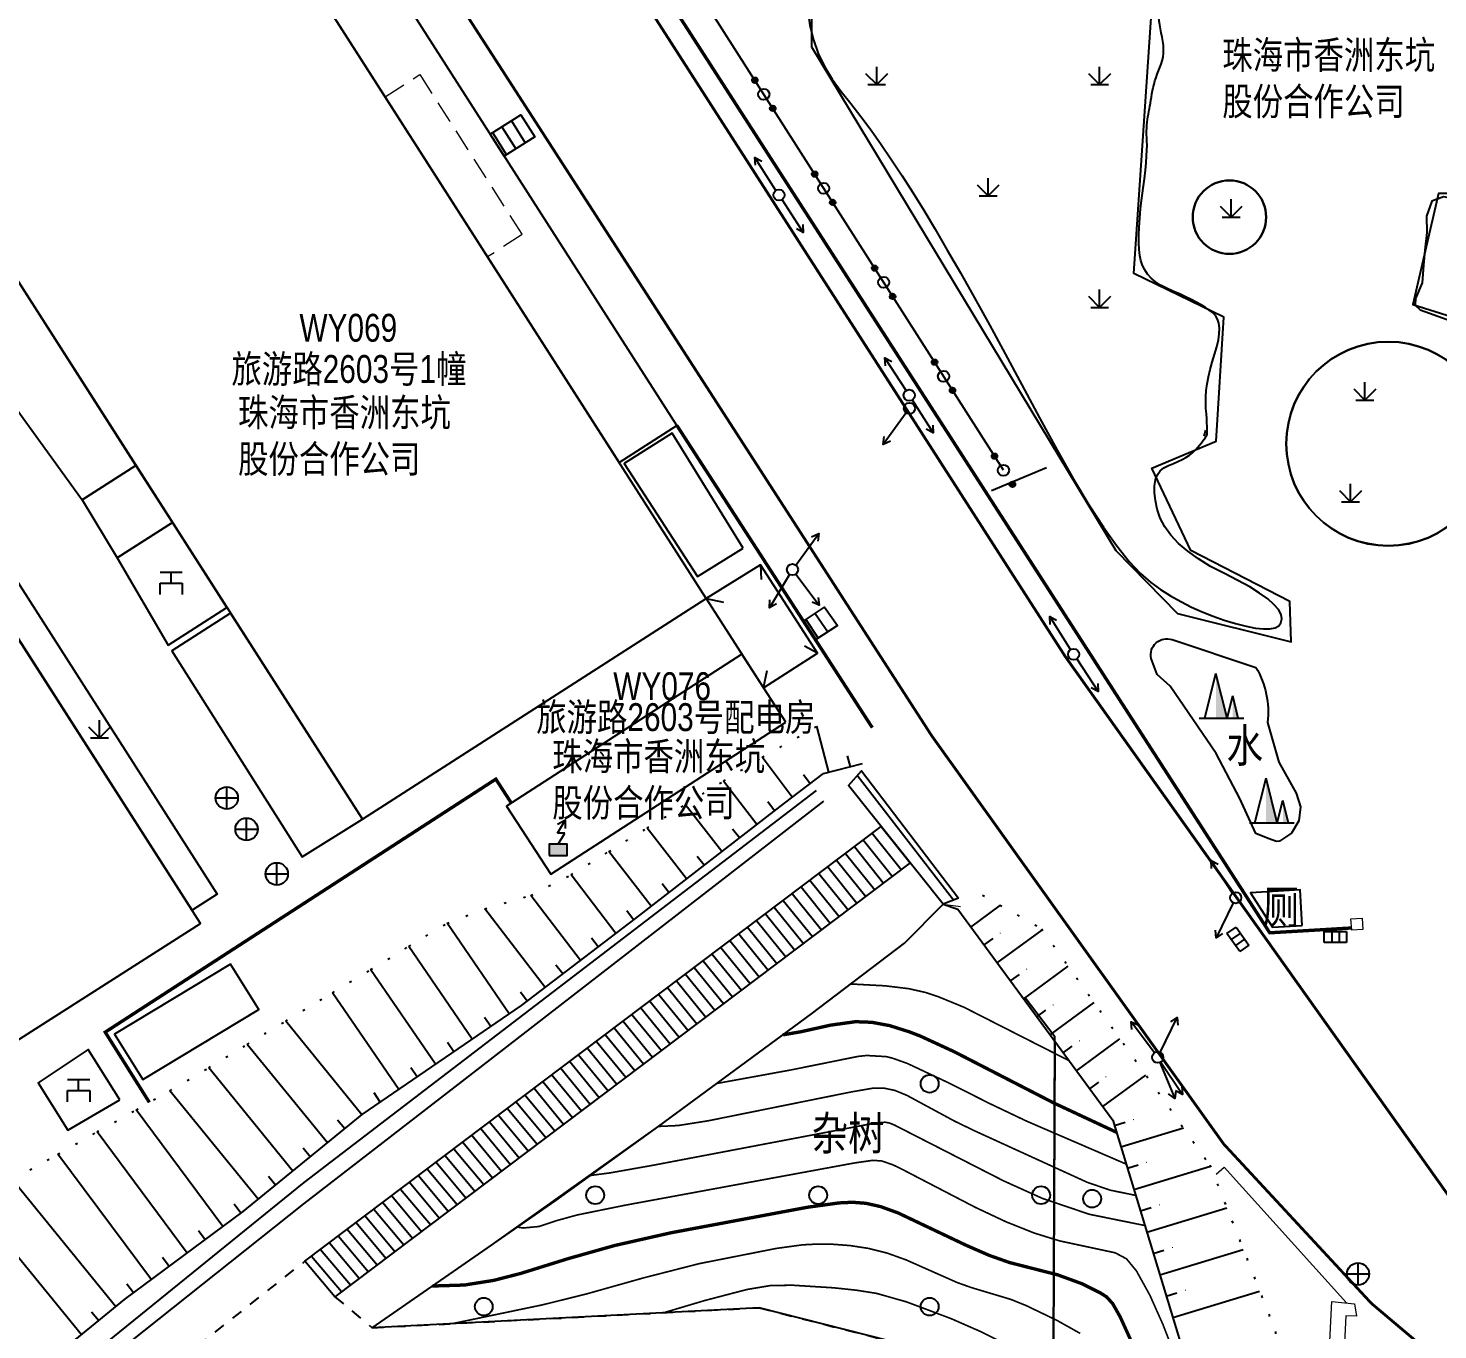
# Model space of a CAD drawing. Extents: x 396500 to 398250, y 1005980 to 1008200.
# Drawn here: x 397064.3 to 397127.5, y 1006658.4 to 1006716.7 of the extents above; entities that cross this region are included whole.
import ezdxf
from ezdxf.enums import TextEntityAlignment as Align

# ---------------------------------------------------------------- set-up
doc = ezdxf.new("R2010")
doc.units = 0
doc.header["$LTSCALE"] = 0.5
for name, pattern in [('X4', [1.6, 0, -1.6]), ('X5', [3, 2, -1]), ('X6', [2, 1, -1])]:
    doc.linetypes.add(name, pattern=pattern)
doc.layers.get('0').update_dxf_attribs({"linetype": 'CONTINUOUS'})
doc.layers.add('ASSIST', color=7, linetype='CONTINUOUS', plot=False)
for name, color, linetype in [('DGX', 2, 'CONTINUOUS'), ('DLDW', 11, 'CONTINUOUS'), ('DLSS', 4, 'CONTINUOUS'), ('DMTZ', 3, 'CONTINUOUS'), ('GXYZ', 2, 'CONTINUOUS'), ('JMD', 6, 'CONTINUOUS'), ('SXSS', 5, 'CONTINUOUS'), ('ZBTZ', 3, 'CONTINUOUS'), ('权属人', 160, 'CONTINUOUS'), ('用地红线', 1, 'CONTINUOUS'), ('编号', 90, 'CONTINUOUS'), ('门牌号', 1, 'CONTINUOUS')]:
    doc.layers.add(name, color=color, linetype=linetype)
doc.styles.add('细等线体', font='长等线体_0.TTF', dxfattribs={"width": 0.8})
doc.linetypes.add('10422', pattern='A,2,[150,AAA.SHX,S=1,R=0,X=0,Y=1],2,[177,AAA.SHX,S=1,R=0,X=0,Y=0.8],1e-09', length=4)
doc.linetypes.add('1161', pattern='A,0,[149,AAA.SHX,S=0.15,R=0,X=0,Y=0],-1.6', length=1.6)
doc.linetypes.add('443', pattern='A,5,[169,AAA.SHX,S=0.83,R=0,X=0,Y=0],5', length=10)
doc.linetypes.add('445', pattern='A,8,-0.5,[147,AAA.SHX,S=1,R=0,X=0,Y=0],-1.5', length=10)

# ---------------------------------------------------------------- blocks, each defined once
blk = doc.blocks.new('gc043')
for p, q in [((-1, 0), (1, 0)), ((0, -1), (0, 1))]:
    blk.add_line(p, q)
blk.add_circle((0, 0), 1)
blk = doc.blocks.new('gc041')
for p, q in [((-1, 0.5), (1, 0.5)), ((-1, -0.5), (-1, 0.5)), ((-0.33, 0.5), (-0.33, -0.5)), ((0.33, 0.5), (0.33, -0.5)), ((1, 0.5), (1, -0.5)), ((1, -0.5), (-1, -0.5))]:
    blk.add_line(p, q)
blk = doc.blocks.new('gc021')
for p, q in [((-1.5, 0), (-0.5, 4)), ((0.5, 0), (-0.5, 4)), ((0.5, 0), (1, 2)), ((1.5, 0), (1, 2)), ((-2, 0), (2, 0))]:
    blk.add_line(p, q)
for points in [[(-0.5, 4), (0.5, 0), (-0.5, 0)], [(1, 2), (1.5, 0), (1, 0)]]:
    blk.add_solid(points)
blk = doc.blocks.new('gc013b')
at = {"linetype": 'Continuous'}
blk.add_line((0.5, 0), (4, 0), dxfattribs=at)
at = {"linetype": 'Continuous', "flags": 128}
blk.add_lwpolyline([(3.39, 0.35), (4, 0), (3.39, -0.35)], dxfattribs=at)
blk = doc.blocks.new('gc170')
at = {"linetype": 'Continuous'}
blk.add_circle((0, 0), 0.5, dxfattribs=at)
blk = doc.blocks.new('gc122')
blk.add_circle((0, 0), 0.8)
blk = doc.blocks.new('gc326')
blk.add_circle((0, 0), 0.8)
blk = doc.blocks.new('gc124')
for p, q in [((0, 0), (0, 1.6)), ((-1, 1), (0, 0)), ((-0.8, 0), (0.8, 0)), ((0, 0), (1, 1))]:
    blk.add_line(p, q)
blk = doc.blocks.new('GC200')
at = {"linetype": 'Continuous', "const_width": 0.2, "flags": 128}
blk.add_lwpolyline([(-0.1, 0, 1), (0.1, 0, 1)], format="xyb", close=True, dxfattribs=at)
blk = doc.blocks.new('gc018')
for p, q in [((-1, 1), (1, 1)), ((-1, 0), (1, 0)), ((-1, -1), (-1, 0)), ((0, 0), (0, 1)), ((1, 0), (1, -1))]:
    blk.add_line(p, q)
blk = doc.blocks.new('*U88')
at = {"linetype": 'Continuous'}
for points in [[(0.8, 1), (-0.8, 1), (0.8, 0)], [(-0.8, 0), (0.8, 0), (-0.8, 1)], [(0.8, 0), (-0.8, 0), (0, 0)]]:
    blk.add_solid(points, dxfattribs=at)
blk = doc.blocks.new('gc129')
at = {"linetype": 'Continuous', "flags": 128}
for points in [[(-0.05, 2), (0.64, 3.2)], [(-0.05, 2.8), (0.64, 3.2)], [(0.64, 2.4), (0.64, 3.2)], [(0.58, 2), (-0.05, 2)], [(0, 1), (0.58, 2)], [(-0.8, 0), (0, 0), (0.8, 0), (0.8, 1), (-0.8, 1), (-0.8, 0)]]:
    blk.add_lwpolyline(points, dxfattribs=at)
at = {"linetype": 'Continuous'}
blk.add_blockref('*U88', (0, 0), dxfattribs=at)
blk = doc.blocks.new('*U133')
at = {"linetype": 'Continuous'}
for points in [[(-1.26, 0.08), (-1.75, 0), (-1.25, 0)], [(-1.74, 0.08), (-1.75, 0), (-1.26, 0.08)], [(-1.75, 0), (-1.74, -0.08), (-1.25, 0)], [(-1.3, 0.15), (-1.74, 0.08), (-1.26, 0.08)], [(-1.7, 0.15), (-1.74, 0.08), (-1.3, 0.15)], [(-1.25, 0), (-1.74, -0.08), (-1.26, -0.08)], [(-1.35, 0.2), (-1.7, 0.15), (-1.3, 0.15)], [(-1.65, 0.2), (-1.7, 0.15), (-1.35, 0.2)], [(-1.58, 0.24), (-1.65, 0.2), (-1.35, 0.2)], [(-1.5, 0.25), (-1.58, 0.24), (-1.42, 0.24)], [(-1.42, 0.24), (-1.58, 0.24), (-1.35, 0.2)], [(1.74, 0.08), (1.25, 0), (1.75, 0)], [(1.26, 0.08), (1.25, 0), (1.74, 0.08)], [(1.25, 0), (1.26, -0.08), (1.75, 0)], [(1.7, 0.15), (1.26, 0.08), (1.74, 0.08)], [(1.3, 0.15), (1.26, 0.08), (1.7, 0.15)], [(1.75, 0), (1.26, -0.08), (1.74, -0.08)], [(1.65, 0.2), (1.3, 0.15), (1.7, 0.15)], [(1.35, 0.2), (1.3, 0.15), (1.65, 0.2)], [(1.42, 0.24), (1.35, 0.2), (1.65, 0.2)], [(1.5, 0.25), (1.42, 0.24), (1.58, 0.24)], [(1.58, 0.24), (1.42, 0.24), (1.65, 0.2)], [(-1.74, -0.08), (-1.7, -0.15), (-1.26, -0.08)], [(-1.26, -0.08), (-1.7, -0.15), (-1.3, -0.15)], [(-1.7, -0.15), (-1.65, -0.2), (-1.3, -0.15)], [(-1.3, -0.15), (-1.65, -0.2), (-1.35, -0.2)], [(-1.65, -0.2), (-1.58, -0.24), (-1.35, -0.2)], [(-1.35, -0.2), (-1.58, -0.24), (-1.42, -0.24)], [(-1.58, -0.24), (-1.5, -0.25), (-1.42, -0.24)], [(1.26, -0.08), (1.3, -0.15), (1.74, -0.08)], [(1.74, -0.08), (1.3, -0.15), (1.7, -0.15)], [(1.3, -0.15), (1.35, -0.2), (1.7, -0.15)], [(1.7, -0.15), (1.35, -0.2), (1.65, -0.2)], [(1.35, -0.2), (1.42, -0.24), (1.65, -0.2)], [(1.65, -0.2), (1.42, -0.24), (1.58, -0.24)], [(1.42, -0.24), (1.5, -0.25), (1.58, -0.24)]]:
    blk.add_solid(points, dxfattribs=at)
blk = doc.blocks.new('gc251')
for centre, radius in [((-1.5, 0), 0.25), ((0, 0), 0.5), ((1.5, 0), 0.25)]:
    blk.add_circle(centre, radius)
at = {"linetype": 'Continuous'}
blk.add_blockref('*U133', (0, 0), dxfattribs=at)

msp = doc.modelspace()

# ---------------------------------------------------------------- linework, layer by layer
at = {"linetype": 'Continuous', "extrusion": (0.973047, -0.230606, 0), "elevation": 154262.839, "flags": 128}
msp.add_lwpolyline([(1071142.953, -1.916), (1071142.68, -1.911)], dxfattribs=at)
at = {"layer": 'ASSIST', "linetype": '1161', "flags": 128}
for points in [[(397097.323, 1006730.89), (397099.406, 1006721.96), (397099.406, 1006715.917), (397113.054, 1006693.315), (397115.809, 1006690.495), (397120.915, 1006689.219), (397120.848, 1006691.032), (397116.413, 1006693.315), (397114.666, 1006697.008), (397117.556, 1006698.216), (397117.892, 1006703.789), (397113.86, 1006705.736), (397115.066, 1006723.629), (397111.908, 1006732.223), (397102.165, 1006733.23)], [(397113.882, 1006732.202), (397115.386, 1006728.274), (397131.805, 1006722.959), (397130.995, 1006709.325), (397127.527, 1006709.325), (397126.37, 1006704.357), (397130.417, 1006703.086), (397130.417, 1006697.193), (397128.798, 1006692.802), (397131.574, 1006690.954), (397133.655, 1006695.113), (397134.002, 1006703.548), (397135.389, 1006705.628), (397134.117, 1006707.938), (397134.695, 1006715.102), (397136.199, 1006716.72), (397136.43, 1006719.146), (397135.042, 1006719.377), (397134.464, 1006724.923), (397128.798, 1006729.661), (397138.974, 1006728.967), (397138.858, 1006730.238)]]:
    msp.add_lwpolyline(points, close=True, dxfattribs=at)
at = {"layer": 'ASSIST', "linetype": 'Continuous', "flags": 128}
for points in [[(397108.009, 1006696.915), (397087.301, 1006729.399)], [(397099.607, 1006682.542), (397076.626, 1006664.967), (397054.559, 1006647.089), (397042.617, 1006636.646), (397038.302, 1006633.835)]]:
    msp.add_lwpolyline(points, dxfattribs=at)
for points in [[(397084.987, 1006711.999), (397086.358, 1006712.861), (397086.983, 1006711.872), (397085.612, 1006711.01)], [(397099.033, 1006690.15), (397099.987, 1006690.767), (397100.562, 1006689.951), (397099.574, 1006689.312)], [(397105.987, 1006677.717), (397105.297, 1006677.453), (397101.057, 1006682.767), (397101.637, 1006683.434)], [(397076.677, 1006661.43), (397102.52, 1006680.933), (397103.827, 1006679.296), (397078.018, 1006659.84)]]:
    msp.add_lwpolyline(points, close=True, dxfattribs=at)
at = {"layer": 'ASSIST', "linetype": '1161', "flags": 128}
for points in [[(397119.792, 1006708.27, 1), (397116.497, 1006708.27, 1)], [(397129.846, 1006698.104, 1), (397120.695, 1006698.104, 1)]]:
    msp.add_lwpolyline(points, format="xyb", close=True, dxfattribs=at)
at = {"layer": 'ASSIST', "linetype": 'X4'}
for points in [[(397063.555, 1006665.08), (397065.598, 1006666.236), (397067.352, 1006667.229), (397069.107, 1006668.221), (397070.622, 1006669.079), (397072.36, 1006670.112), (397074.086, 1006671.159), (397075.813, 1006672.205), (397077.911, 1006673.477), (397079.624, 1006674.515), (397081.337, 1006675.554), (397083.05, 1006676.592), (397084.746, 1006677.239), (397086.804, 1006677.841), (397088.614, 1006678.766), (397090.31, 1006679.809), (397092.024, 1006680.862), (397093.738, 1006681.915), (397095.452, 1006682.968), (397097.191, 1006684.037), (397099.645, 1006685.428)], [(397107.065, 1006677.856), (397109.721, 1006676.344), (397117.268, 1006665.747), (397120.214, 1006658.28), (397120.529, 1006645.497), (397120.698, 1006638.291)]]:
    msp.add_lwpolyline(points, dxfattribs=at)
at = {"layer": 'DGX', "linetype": 'Continuous', "const_width": 0.075, "flags": 128}
for points, elevation in [([(397101.159, 1006673.868), (397102.697, 1006673.786), (397103.761, 1006673.657), (397104.507, 1006673.49), (397105.09, 1006673.296), (397106.238, 1006672.824), (397110.956, 1006670.425)], 22), ([(397095.163, 1006669.407), (397098.47, 1006670.01), (397101.493, 1006670.62), (397101.869, 1006670.66), (397102.746, 1006670.61), (397103.036, 1006670.539), (397103.703, 1006670.301), (397105.595, 1006669.41), (397107.374, 1006668.512), (397109.045, 1006667.716), (397113.512, 1006665.788)], 23), ([(397113.939, 1006664.385), (397112.792, 1006664.619), (397111.761, 1006664.973), (397106.734, 1006667.271), (397105.806, 1006667.72), (397103.68, 1006668.87), (397103.14, 1006669.093), (397102.649, 1006669.195), (397102.182, 1006669.198), (397101.196, 1006669.028), (397094.763, 1006667.73), (397093.42, 1006667.518), (397092.547, 1006667.478)], 23.5), ([(397089.494, 1006665.279), (397090.36, 1006665.393), (397092.226, 1006665.723), (397102.134, 1006667.607), (397102.699, 1006667.667), (397102.905, 1006667.627), (397103.123, 1006667.537), (397108.01, 1006665.038), (397109.746, 1006664.253), (397111.858, 1006663.537), (397114.35, 1006663.032)], 24), ([(397116.603, 1006654.875), (397115.159, 1006658.6), (397114.57, 1006659.918), (397113.973, 1006660.996), (397113.528, 1006661.538), (397113.017, 1006661.809), (397110.528, 1006662.342), (397109.413, 1006662.686), (397108.13, 1006663.196), (397106.75, 1006663.846), (397103.364, 1006665.606), (397103.048, 1006665.755), (397102.564, 1006665.925), (397102.152, 1006665.957), (397101.339, 1006665.841), (397091.024, 1006663.94), (397088.891, 1006663.506), (397087.986, 1006663.257), (397087.177, 1006662.989), (397086.468, 1006662.921), (397086.203, 1006662.962)], 24.5), ([(397111.45, 1006658.192), (397110.408, 1006658.777), (397109.03, 1006659.439), (397108.349, 1006659.715), (397106.567, 1006660.249), (397105.938, 1006660.472), (397103.644, 1006661.489), (397102.799, 1006661.793), (397101.948, 1006662.006), (397101.117, 1006662.134), (397100.333, 1006662.192), (397099.624, 1006662.198), (397099.001, 1006662.166), (397097.822, 1006662.005), (397094.355, 1006661.32), (397091.872, 1006660.685), (397089.303, 1006659.962), (397087.344, 1006659.476), (397083.282, 1006658.628)], 25.5), ([(397118.129, 1006641.825), (397116.869, 1006643.474), (397115.658, 1006645.313), (397114.683, 1006647.146), (397114.3, 1006648.007), (397113.712, 1006649.609), (397112.776, 1006652.331), (397111.953, 1006654.333), (397111.161, 1006655.751), (397110.754, 1006656.191), (397110.266, 1006656.552), (397108.833, 1006657.348), (397107.039, 1006658.25), (397105.661, 1006658.855), (397103.661, 1006659.606), (397102.321, 1006659.987), (397101.398, 1006660.132), (397100.394, 1006660.238), (397098.606, 1006660.35), (397097.611, 1006660.347), (397096.52, 1006660.166), (397094.611, 1006659.668), (397092.77, 1006659.12)], 26)]:
    msp.add_lwpolyline(points, dxfattribs=dict(at, elevation=elevation))
at = {"layer": 'DGX', "color": 3, "linetype": 'Continuous', "lineweight": -2, "const_width": 0.15, "flags": 128}
for points, elevation in [([(397113.078, 1006667.215), (397110.254, 1006668.536), (397105.808, 1006670.825), (397104.281, 1006671.531), (397103.792, 1006671.72), (397102.895, 1006672.002), (397102.104, 1006672.149), (397101.372, 1006672.176), (397100.256, 1006672.022), (397098.889, 1006671.718), (397098.122, 1006671.589)], 22.5), ([(397082.396, 1006660.318), (397083.83, 1006660.362), (397085.142, 1006660.571), (397086.346, 1006660.88), (397088.483, 1006661.546), (397090.563, 1006662.134), (397093.088, 1006662.705), (397099.214, 1006663.851), (397100.642, 1006664.047), (397101.243, 1006664.075), (397101.841, 1006664.029), (397102.498, 1006663.881), (397103.277, 1006663.599), (397106.339, 1006662.144), (397107.365, 1006661.695), (397108.279, 1006661.372), (397110.441, 1006660.819), (397111.538, 1006660.418), (397112.346, 1006660.014), (397112.634, 1006659.831), (397112.907, 1006659.528), (397113.239, 1006658.945), (397113.704, 1006657.924)], 25)]:
    msp.add_lwpolyline(points, dxfattribs=dict(at, elevation=elevation))
at = {"layer": 'DLDW', "linetype": '1161', "flags": 128}
for points in [[(397073.173, 1006690.758), (397070.736, 1006694.567), (397068.255, 1006692.98), (397070.539, 1006689.074)], [(397068.37, 1006668.677), (397066.961, 1006670.924), (397064.716, 1006669.435), (397066.047, 1006667.314)]]:
    msp.add_lwpolyline(points, close=True, dxfattribs=at)
at = {"layer": 'DLDW', "linetype": 'Continuous', "flags": 128}
msp.add_lwpolyline([(397121.413, 1006676.491), (397121.318, 1006678.088), (397119.084, 1006677.956), (397120.078, 1006676.412)], close=True, dxfattribs=at)
at = {"layer": 'DLSS', "linetype": 'Continuous', "lineweight": 0, "const_width": 0.125, "flags": 128}
for points in [[(397070.592, 1006751.158), (397110.784, 1006688.554), (397128.334, 1006663.863), (397131.799, 1006661.37), (397135.177, 1006659.698), (397138.891, 1006658.666), (397141.119, 1006658.708), (397142.207, 1006670.464), (397143.217, 1006681.788), (397144.894, 1006691.921), (397149.663, 1006713.026), (397157.385, 1006735.515), (397163.775, 1006749.971), (397169.369, 1006762.209), (397179.901, 1006785.306), (397186.67, 1006799.967), (397186.685, 1006800)], [(397064.569, 1006747.657), (397075.256, 1006730.783), (397104.787, 1006685.009), (397117.889, 1006666.686), (397124.517, 1006659.535), (397128.977, 1006655.77), (397135.699, 1006650.141), (397137.834, 1006648.232), (397139.257, 1006646.443), (397141.329, 1006643.866), (397141.611, 1006637.694), (397142.324, 1006623.191), (397143.28, 1006600)]]:
    msp.add_lwpolyline(points, dxfattribs=at)
at = {"layer": 'DLSS', "linetype": 'X6', "flags": 128}
msp.add_lwpolyline([(397031.021, 1006633.344), (397032.881, 1006630.575), (397042.886, 1006635.68), (397048.995, 1006639.156), (397064.711, 1006651.974), (397076.677, 1006661.43)], dxfattribs=at)
at = {"layer": 'DLSS', "linetype": 'X6'}
msp.add_lwpolyline([(397078.018, 1006659.84), (397079.697, 1006658.443), (397097.044, 1006659.342), (397102.886, 1006657.854), (397108.459, 1006654.392), (397109.86, 1006652.348), (397111.431, 1006646.984), (397114.09, 1006630.115), (397115.657, 1006616.941), (397116.839, 1006606.588), (397117.537, 1006600)], dxfattribs=at)
at = {"layer": 'DMTZ', "linetype": 'Continuous'}
for p, q in [((397100.176, 1006683.367), (397099.645, 1006685.428)), ((397098.537, 1006682.25), (397097.191, 1006684.037)), ((397101.145, 1006683.617), (397101.02, 1006684.101)), ((397099.336, 1006682.852), (397099.035, 1006683.251)), ((397096.952, 1006681.03), (397095.452, 1006682.968)), ((397097.743, 1006681.643), (397097.437, 1006682.038)), ((397095.371, 1006679.806), (397093.738, 1006681.915)), ((397093.79, 1006678.581), (397092.024, 1006680.862)), ((397096.162, 1006680.418), (397095.856, 1006680.813)), ((397092.208, 1006677.357), (397090.31, 1006679.809)), ((397094.58, 1006679.194), (397094.274, 1006679.589)), ((397090.623, 1006676.138), (397088.614, 1006678.766)), ((397092.999, 1006677.969), (397092.693, 1006678.365)), ((397089.034, 1006674.923), (397086.804, 1006677.841)), ((397087.445, 1006673.709), (397084.746, 1006677.239)), ((397091.417, 1006676.745), (397091.114, 1006677.143)), ((397106.547, 1006676.423), (397107.872, 1006677.397)), ((397085.835, 1006672.523), (397083.05, 1006676.592)), ((397107.732, 1006674.811), (397109.754, 1006676.297)), ((397089.828, 1006675.531), (397089.525, 1006675.928)), ((397107.139, 1006675.617), (397107.542, 1006675.913)), ((397084.184, 1006671.394), (397081.337, 1006675.554)), ((397082.534, 1006670.264), (397079.624, 1006674.515)), ((397088.239, 1006674.316), (397087.936, 1006674.713)), ((397108.916, 1006673.2), (397110.914, 1006674.668)), ((397108.324, 1006674.005), (397108.727, 1006674.301)), ((397080.884, 1006669.134), (397077.911, 1006673.477)), ((397086.65, 1006673.102), (397086.347, 1006673.499)), ((397109.508, 1006672.394), (397109.911, 1006672.69)), ((397110.101, 1006671.588), (397112.074, 1006673.039)), ((397079.234, 1006668.003), (397075.813, 1006672.205)), ((397085.01, 1006671.958), (397084.727, 1006672.371)), ((397083.359, 1006670.829), (397083.077, 1006671.241)), ((397111.285, 1006669.977), (397113.235, 1006671.41)), ((397077.683, 1006666.741), (397074.086, 1006671.159)), ((397110.693, 1006670.782), (397111.096, 1006671.078)), ((397076.132, 1006665.478), (397072.36, 1006670.112)), ((397081.709, 1006669.699), (397081.426, 1006670.112)), ((397111.877, 1006669.171), (397112.28, 1006669.467)), ((397112.47, 1006668.365), (397114.395, 1006669.78)), ((397074.581, 1006664.215), (397070.622, 1006669.079)), ((397080.058, 1006668.569), (397079.776, 1006668.982)), ((397073, 1006662.991), (397069.107, 1006668.221)), ((397078.459, 1006667.372), (397078.143, 1006667.76)), ((397112.986, 1006667.521), (397113.464, 1006667.666)), ((397071.396, 1006661.797), (397067.352, 1006667.229)), ((397113.276, 1006666.564), (397116.079, 1006667.416)), ((397069.792, 1006660.603), (397065.598, 1006666.236)), ((397076.908, 1006666.109), (397076.592, 1006666.497)), ((397113.567, 1006665.608), (397114.046, 1006665.753)), ((397113.858, 1006664.651), (397117.289, 1006665.693)), ((397068.201, 1006659.391), (397063.555, 1006665.08)), ((397075.357, 1006664.847), (397075.041, 1006665.235)), ((397066.652, 1006658.126), (397061.789, 1006664.081)), ((397073.802, 1006663.588), (397073.504, 1006663.989)), ((397114.149, 1006663.694), (397114.627, 1006663.839)), ((397114.44, 1006662.737), (397118.025, 1006663.827)), ((397072.198, 1006662.394), (397071.899, 1006662.795)), ((397114.73, 1006661.78), (397115.209, 1006661.926)), ((397115.021, 1006660.824), (397118.762, 1006661.96)), ((397070.594, 1006661.2), (397070.295, 1006661.601)), ((397068.99, 1006660.005), (397068.691, 1006660.406)), ((397115.312, 1006659.867), (397115.79, 1006660.012)), ((397115.603, 1006658.91), (397119.498, 1006660.094)), ((397067.427, 1006658.758), (397067.11, 1006659.145))]:
    msp.add_line(p, q, dxfattribs=at)
for points in [[(397033.447, 1006630.898), (397042.892, 1006637.488), (397055.773, 1006649.243), (397068.59, 1006659.708), (397073.903, 1006663.663), (397079.247, 1006668.014), (397086.398, 1006672.909), (397091.506, 1006676.813), (397098.18, 1006681.98), (397099.938, 1006683.306), (397101.689, 1006683.757)], [(397105.955, 1006677.228), (397112.912, 1006667.764), (397116.46, 1006656.09), (397118.128, 1006641.924), (397118.169, 1006638.192)]]:
    msp.add_lwpolyline(points, dxfattribs=at)
at = {"layer": 'DMTZ', "linetype": '10422', "lineweight": 0}
for points in [[(397079.697, 1006658.443), (397087.925, 1006664.157), (397092.554, 1006667.483), (397099.397, 1006672.529), (397103.569, 1006675.699), (397105.297, 1006677.453), (397106.075, 1006677.347)], [(397117.557, 1006665.34), (397117.913, 1006665.655), (397123.391, 1006659.557)]]:
    msp.add_lwpolyline(points, dxfattribs=at)
at = {"layer": 'GXYZ', "color": 6, "linetype": 'Continuous'}
msp.add_lwpolyline([(397098.243, 1006685.608), (397096.267, 1006688.665), (397085.725, 1006681.849), (397087.702, 1006678.792)], close=True, dxfattribs=at)
at = {"layer": 'JMD', "linetype": 'Continuous'}
for p, q in [((397085.512, 1006712.329), (397086.136, 1006711.339)), ((397085.935, 1006712.595), (397086.56, 1006711.605)), ((397086.358, 1006712.861), (397086.983, 1006711.872)), ((397085.088, 1006712.063), (397085.713, 1006711.073)), ((397097.106, 1006692.67), (397097.142, 1006692.021)), ((397094.667, 1006691.169), (397095.447, 1006690.991)), ((397099.147, 1006690.224), (397099.693, 1006689.389)), ((397099.567, 1006690.495), (397100.127, 1006689.67)), ((397099.987, 1006690.767), (397100.562, 1006689.951)), ((397099.662, 1006688.716), (397099.09, 1006689.02)), ((397097.244, 1006687.153), (397097.413, 1006687.935)), ((397105.297, 1006677.453), (397101.057, 1006682.767)), ((397105.764, 1006677.632), (397101.45, 1006683.218)), ((397102.52, 1006680.933), (397103.827, 1006679.296)), ((397101.722, 1006680.331), (397103.029, 1006678.695)), ((397102.121, 1006680.632), (397103.428, 1006678.996)), ((397100.924, 1006679.729), (397102.232, 1006678.094)), ((397101.323, 1006680.03), (397102.631, 1006678.395)), ((397099.727, 1006678.825), (397101.037, 1006677.193)), ((397100.126, 1006679.126), (397101.435, 1006677.493)), ((397100.525, 1006679.427), (397101.834, 1006677.794)), ((397098.928, 1006678.223), (397100.239, 1006676.592)), ((397099.327, 1006678.524), (397100.638, 1006676.892)), ((397098.13, 1006677.62), (397099.442, 1006675.991)), ((397098.529, 1006677.921), (397099.841, 1006676.291)), ((397097.332, 1006677.018), (397098.645, 1006675.39)), ((397097.731, 1006677.319), (397099.044, 1006675.691)), ((397096.534, 1006676.415), (397097.848, 1006674.789)), ((397096.933, 1006676.717), (397098.247, 1006675.09)), ((397095.736, 1006675.813), (397097.051, 1006674.188)), ((397096.135, 1006676.114), (397097.449, 1006674.489)), ((397094.937, 1006675.211), (397096.254, 1006673.587)), ((397095.336, 1006675.512), (397096.652, 1006673.888)), ((397094.139, 1006674.608), (397095.457, 1006672.986)), ((397094.538, 1006674.91), (397095.855, 1006673.287)), ((397093.341, 1006674.006), (397094.659, 1006672.386)), ((397093.74, 1006674.307), (397095.058, 1006672.686)), ((397092.543, 1006673.404), (397093.862, 1006671.785)), ((397092.942, 1006673.705), (397094.261, 1006672.085)), ((397091.345, 1006672.5), (397092.667, 1006670.883)), ((397091.744, 1006672.801), (397093.065, 1006671.184)), ((397092.144, 1006673.102), (397093.464, 1006671.484)), ((397090.547, 1006671.898), (397091.87, 1006670.282)), ((397090.946, 1006672.199), (397092.268, 1006670.583)), ((397089.749, 1006671.295), (397091.072, 1006669.681)), ((397090.148, 1006671.596), (397091.471, 1006669.982)), ((397088.951, 1006670.693), (397090.275, 1006669.081)), ((397089.35, 1006670.994), (397090.674, 1006669.381)), ((397088.153, 1006670.09), (397089.478, 1006668.48)), ((397088.552, 1006670.392), (397089.877, 1006668.78)), ((397087.354, 1006669.488), (397088.681, 1006667.879)), ((397087.753, 1006669.789), (397089.08, 1006668.179)), ((397086.556, 1006668.886), (397087.884, 1006667.278)), ((397086.955, 1006669.187), (397088.282, 1006667.578)), ((397085.758, 1006668.283), (397087.087, 1006666.677)), ((397086.157, 1006668.584), (397087.485, 1006666.977)), ((397084.96, 1006667.681), (397086.29, 1006666.076)), ((397085.359, 1006667.982), (397086.688, 1006666.376)), ((397084.162, 1006667.079), (397085.492, 1006665.475)), ((397084.561, 1006667.38), (397085.891, 1006665.775)), ((397082.964, 1006666.175), (397084.297, 1006664.574)), ((397083.363, 1006666.476), (397084.695, 1006664.874)), ((397083.762, 1006666.777), (397085.094, 1006665.175)), ((397082.166, 1006665.573), (397083.5, 1006663.973)), ((397082.565, 1006665.874), (397083.898, 1006664.273)), ((397081.368, 1006664.97), (397082.703, 1006663.372)), ((397081.767, 1006665.271), (397083.101, 1006663.672)), ((397080.57, 1006664.368), (397081.905, 1006662.771)), ((397080.969, 1006664.669), (397082.304, 1006663.071)), ((397079.771, 1006663.765), (397081.108, 1006662.17)), ((397080.17, 1006664.067), (397081.507, 1006662.47)), ((397078.973, 1006663.163), (397080.311, 1006661.569)), ((397079.372, 1006663.464), (397080.71, 1006661.87)), ((397078.175, 1006662.561), (397079.514, 1006660.968)), ((397078.574, 1006662.862), (397079.913, 1006661.269)), ((397077.377, 1006661.958), (397078.717, 1006660.367)), ((397077.776, 1006662.259), (397079.115, 1006660.668)), ((397076.978, 1006661.657), (397078.318, 1006660.067))]:
    msp.add_line(p, q, dxfattribs=at)
at = {"layer": 'JMD', "color": 6, "linetype": '443', "const_width": 0.15, "flags": 128}
for points in [[(397078.662, 1006740.265), (397119.953, 1006676.164), (397123.623, 1006676.381)], [(397102.126, 1006685.366), (397093.359, 1006698.926)], [(397085.935, 1006681.984), (397085.24, 1006683.059), (397067.718, 1006671.707), (397069.698, 1006668.556)]]:
    msp.add_lwpolyline(points, dxfattribs=at)
at = {"layer": 'JMD', "linetype": 'Continuous', "flags": 128}
for points in [[(397072.928, 1006730.829), (397070.39, 1006729.115), (397090.766, 1006697.267), (397093.359, 1006698.926)], [(397070.39, 1006729.115), (397054.948, 1006719.244), (397079.252, 1006681.256), (397094.667, 1006691.169)], [(397057.427, 1006715.369), (397053.974, 1006713.159), (397066.689, 1006695.594), (397069.094, 1006697.133)], [(397032.2, 1006704.728), (397056.63, 1006666.79), (397071.994, 1006676.589), (397047.639, 1006714.593)], [(397096.328, 1006693.419), (397093.149, 1006698.582), (397090.993, 1006697.212), (397094.278, 1006692.148)], [(397066.689, 1006695.594), (397068.255, 1006692.98), (397070.736, 1006694.567), (397069.094, 1006697.133)], [(397094.667, 1006691.169), (397097.244, 1006687.153), (397099.662, 1006688.716), (397097.106, 1006692.67)], [(397073.334, 1006690.506), (397070.701, 1006688.821), (397076.548, 1006679.568), (397079.252, 1006681.256)], [(397073.34, 1006674.755), (397068.131, 1006671.613), (397069.404, 1006669.587), (397074.612, 1006672.729)]]:
    msp.add_lwpolyline(points, close=True, dxfattribs=at)
at = {"layer": 'JMD', "linetype": 'X5', "lineweight": 0}
msp.add_lwpolyline([(397080.272, 1006713.669), (397081.829, 1006714.665), (397086.422, 1006707.485), (397084.866, 1006706.489)], close=True, dxfattribs=at)
at = {"layer": 'JMD', "linetype": 'Continuous', "flags": 128}
for points in [[(397084.987, 1006711.999), (397086.358, 1006712.861)], [(397086.983, 1006711.872), (397085.612, 1006711.01)], [(397099.033, 1006690.15), (397099.987, 1006690.767)], [(397100.562, 1006689.951), (397099.574, 1006689.312)], [(397101.057, 1006682.767), (397101.637, 1006683.434)], [(397076.677, 1006661.43), (397102.52, 1006680.933)], [(397103.827, 1006679.296), (397078.018, 1006659.84)], [(397105.987, 1006677.717), (397105.297, 1006677.453)]]:
    msp.add_lwpolyline(points, dxfattribs=at)
at = {"layer": 'JMD', "linetype": '445', "flags": 128}
for points in [[(397099.944, 1006682.063), (397084.526, 1006670.124), (397076.613, 1006664.01), (397068.792, 1006657.78), (397052.95, 1006644.769), (397042.117, 1006635.617), (397038.813, 1006635.335), (397037.509, 1006636.583), (397037.141, 1006637.175), (397034.762, 1006640.995), (397032.119, 1006645.239)], [(397118.433, 1006599.783), (397115.359, 1006624.09), (397110.916, 1006654.253), (397110.26, 1006657.79), (397110.282, 1006664.192), (397110.307, 1006671.492), (397108.977, 1006673.245)]]:
    msp.add_lwpolyline(points, dxfattribs=at)
at = {"layer": 'JMD', "linetype": 'Continuous', "lineweight": 0}
msp.add_lwpolyline([(397123.597, 1006676.786), (397124.096, 1006676.818), (397124.128, 1006676.319), (397123.629, 1006676.287)], close=True, dxfattribs=at)
at = {"layer": 'SXSS', "linetype": 'Continuous', "flags": 128}
msp.add_lwpolyline([(397115.48, 1006687.229), (397114.91, 1006687.754), (397114.633, 1006688.477, -0.586698), (397115.575, 1006689.315), (397119.336, 1006688.069, -0.164735), (397119.851, 1006685.601), (397120.358, 1006683.815), (397121.142, 1006682.431), (397121.333, 1006681.818), (397121.254, 1006681.184), (397120.923, 1006680.641), (397120.389, 1006680.277), (397120.262, 1006680.267), (397119.881, 1006680.388), (397119.332, 1006680.616), (397118.607, 1006682.188), (397117.548, 1006684.208)], format="xyb", close=True, dxfattribs=at)
at = {"layer": 'SXSS', "linetype": 'Continuous', "lineweight": 0}
msp.add_lwpolyline([(397122.329, 1006638.225), (397121.662, 1006638.228), (397122.732, 1006659.62), (397123.757, 1006659.522), (397123.837, 1006658.964), (397123.367, 1006658.984)], close=True, dxfattribs=at)
at = {"layer": 'ZBTZ', "linetype": '1161', "flags": 128}
msp.add_lwpolyline([(397099.256, 1006731.787), (397098.736, 1006731.564), (397098.29, 1006731.356), (397097.92, 1006731.164), (397097.626, 1006730.987), (397097.407, 1006730.825), (397097.263, 1006730.679), (397097.194, 1006730.548), (397097.201, 1006730.432), (397097.259, 1006730.267), (397097.345, 1006729.989), (397097.459, 1006729.597), (397097.6, 1006729.09), (397097.769, 1006728.471), (397097.965, 1006727.737), (397098.189, 1006726.89), (397098.441, 1006725.929), (397098.685, 1006724.929), (397098.889, 1006723.965), (397099.051, 1006723.038), (397099.172, 1006722.147), (397099.252, 1006721.292), (397099.29, 1006720.473), (397099.287, 1006719.69), (397099.243, 1006718.944), (397099.21, 1006718.229), (397099.239, 1006717.538), (397099.331, 1006716.872), (397099.485, 1006716.231), (397099.702, 1006715.614), (397099.982, 1006715.023), (397100.324, 1006714.456), (397100.729, 1006713.914), (397101.168, 1006713.367), (397101.615, 1006712.787), (397102.068, 1006712.171), (397102.527, 1006711.522), (397102.993, 1006710.839), (397103.466, 1006710.121), (397103.946, 1006709.369), (397104.432, 1006708.583), (397104.941, 1006707.735), (397105.491, 1006706.796), (397106.08, 1006705.767), (397106.71, 1006704.647), (397107.379, 1006703.437), (397108.088, 1006702.137), (397108.837, 1006700.746), (397109.626, 1006699.266), (397110.412, 1006697.815), (397111.151, 1006696.515), (397111.844, 1006695.366), (397112.49, 1006694.367), (397113.09, 1006693.52), (397113.644, 1006692.823), (397114.151, 1006692.277), (397114.612, 1006691.881), (397115.054, 1006691.572), (397115.506, 1006691.286), (397115.967, 1006691.022), (397116.438, 1006690.78), (397116.918, 1006690.56), (397117.408, 1006690.363), (397117.907, 1006690.188), (397118.416, 1006690.035), (397118.897, 1006689.914), (397119.316, 1006689.836), (397119.671, 1006689.799), (397119.962, 1006689.804), (397120.19, 1006689.852), (397120.355, 1006689.941), (397120.456, 1006690.072), (397120.494, 1006690.245), (397120.459, 1006690.447), (397120.342, 1006690.664), (397120.143, 1006690.896), (397119.862, 1006691.142), (397119.498, 1006691.404), (397119.053, 1006691.682), (397118.525, 1006691.974), (397117.916, 1006692.281), (397117.3, 1006692.602), (397116.752, 1006692.934), (397116.272, 1006693.278), (397115.862, 1006693.634), (397115.52, 1006694.001), (397115.246, 1006694.38), (397115.041, 1006694.77), (397114.905, 1006695.172), (397114.823, 1006695.56), (397114.783, 1006695.907), (397114.784, 1006696.213), (397114.826, 1006696.478), (397114.91, 1006696.702), (397115.035, 1006696.886), (397115.201, 1006697.029), (397115.409, 1006697.131), (397115.629, 1006697.215), (397115.833, 1006697.304), (397116.021, 1006697.397), (397116.192, 1006697.494), (397116.347, 1006697.596), (397116.486, 1006697.702), (397116.609, 1006697.813), (397116.715, 1006697.929), (397116.807, 1006698.041), (397116.889, 1006698.143), (397116.959, 1006698.234), (397117.017, 1006698.315), (397117.065, 1006698.385), (397117.101, 1006698.444), (397117.126, 1006698.493), (397117.139, 1006698.532), (397117.145, 1006698.579), (397117.148, 1006698.654), (397117.147, 1006698.756), (397117.143, 1006698.886), (397117.135, 1006699.043), (397117.124, 1006699.228), (397117.109, 1006699.44), (397117.091, 1006699.68), (397117.079, 1006699.94), (397117.085, 1006700.213), (397117.108, 1006700.498), (397117.149, 1006700.795), (397117.206, 1006701.105), (397117.281, 1006701.428), (397117.373, 1006701.763), (397117.482, 1006702.111), (397117.584, 1006702.45), (397117.653, 1006702.759), (397117.69, 1006703.038), (397117.694, 1006703.288), (397117.666, 1006703.507), (397117.606, 1006703.697), (397117.513, 1006703.857), (397117.388, 1006703.987), (397117.237, 1006704.103), (397117.065, 1006704.22), (397116.872, 1006704.338), (397116.66, 1006704.457), (397116.427, 1006704.578), (397116.174, 1006704.7), (397115.9, 1006704.823), (397115.606, 1006704.947), (397115.317, 1006705.078), (397115.06, 1006705.22), (397114.834, 1006705.374), (397114.639, 1006705.54), (397114.475, 1006705.718), (397114.343, 1006705.907), (397114.242, 1006706.108), (397114.173, 1006706.321), (397114.126, 1006706.556), (397114.095, 1006706.824), (397114.078, 1006707.124), (397114.077, 1006707.457), (397114.09, 1006707.822), (397114.119, 1006708.221), (397114.162, 1006708.651), (397114.221, 1006709.115), (397114.282, 1006709.574), (397114.334, 1006709.994), (397114.376, 1006710.374), (397114.409, 1006710.714), (397114.432, 1006711.014), (397114.445, 1006711.274), (397114.449, 1006711.494), (397114.443, 1006711.674), (397114.435, 1006711.832), (397114.431, 1006711.983), (397114.43, 1006712.129), (397114.434, 1006712.268), (397114.442, 1006712.402), (397114.454, 1006712.531), (397114.47, 1006712.653), (397114.491, 1006712.769), (397114.513, 1006712.885), (397114.535, 1006713.004), (397114.557, 1006713.127), (397114.58, 1006713.254), (397114.602, 1006713.385), (397114.625, 1006713.52), (397114.648, 1006713.658), (397114.671, 1006713.8), (397114.696, 1006713.945), (397114.727, 1006714.09), (397114.764, 1006714.236), (397114.806, 1006714.383), (397114.853, 1006714.531), (397114.906, 1006714.679), (397114.964, 1006714.829), (397115.028, 1006714.979), (397115.088, 1006715.132), (397115.134, 1006715.29), (397115.167, 1006715.454), (397115.185, 1006715.623), (397115.19, 1006715.797), (397115.182, 1006715.977), (397115.16, 1006716.161), (397115.124, 1006716.351), (397115.084, 1006716.541), (397115.049, 1006716.723), (397115.019, 1006716.899), (397114.995, 1006717.068), (397114.976, 1006717.231), (397114.962, 1006717.386), (397114.954, 1006717.535), (397114.951, 1006717.677), (397114.951, 1006717.824), (397114.954, 1006717.986), (397114.959, 1006718.164), (397114.966, 1006718.358), (397114.975, 1006718.567), (397114.986, 1006718.792), (397114.999, 1006719.033), (397115.014, 1006719.29), (397115.029, 1006719.543), (397115.041, 1006719.775), (397115.05, 1006719.984), (397115.057, 1006720.171), (397115.061, 1006720.336), (397115.062, 1006720.48), (397115.06, 1006720.601), (397115.056, 1006720.7), (397115.052, 1006720.79), (397115.053, 1006720.884), (397115.057, 1006720.983), (397115.065, 1006721.086), (397115.077, 1006721.194), (397115.094, 1006721.306), (397115.114, 1006721.422), (397115.138, 1006721.543), (397115.161, 1006721.669), (397115.18, 1006721.799), (397115.194, 1006721.934), (397115.204, 1006722.074), (397115.208, 1006722.219), (397115.208, 1006722.369), (397115.203, 1006722.524), (397115.193, 1006722.684), (397115.18, 1006722.84), (397115.167, 1006722.985), (397115.152, 1006723.117), (397115.136, 1006723.237), (397115.119, 1006723.346), (397115.101, 1006723.442), (397115.082, 1006723.527), (397115.062, 1006723.599), (397115.03, 1006723.692), (397114.974, 1006723.838), (397114.895, 1006724.038), (397114.792, 1006724.29), (397114.665, 1006724.595), (397114.515, 1006724.954), (397114.341, 1006725.365), (397114.144, 1006725.83), (397113.94, 1006726.309), (397113.747, 1006726.762), (397113.565, 1006727.189), (397113.394, 1006727.592), (397113.234, 1006727.969), (397113.085, 1006728.32), (397112.946, 1006728.647), (397112.819, 1006728.947), (397112.702, 1006729.233), (397112.596, 1006729.515), (397112.5, 1006729.791), (397112.415, 1006730.063), (397112.34, 1006730.331), (397112.275, 1006730.593), (397112.221, 1006730.852), (397112.178, 1006731.105), (397112.14, 1006731.343), (397112.105, 1006731.553), (397112.073, 1006731.736), (397112.043, 1006731.892), (397112.015, 1006732.021), (397111.99, 1006732.123), (397111.967, 1006732.197), (397111.946, 1006732.244), (397111.846, 1006732.283), (397111.585, 1006732.335), (397111.163, 1006732.399), (397110.58, 1006732.474), (397109.837, 1006732.562), (397108.932, 1006732.661), (397107.866, 1006732.773), (397106.639, 1006732.897), (397105.414, 1006733.013), (397104.354, 1006733.102), (397103.458, 1006733.164), (397102.727, 1006733.198), (397102.161, 1006733.205), (397101.759, 1006733.185), (397101.522, 1006733.137), (397101.45, 1006733.063), (397101.424, 1006732.965), (397101.327, 1006732.85), (397101.16, 1006732.718), (397100.921, 1006732.567), (397100.611, 1006732.399), (397100.231, 1006732.212), (397099.779, 1006732.009)], close=True, dxfattribs=at)
msp.add_lwpolyline([(397134.042, 1006707.87), (397134.042, 1006707.87), (397134.676, 1006715.286), (397135.725, 1006715.673), (397136.381, 1006719.096), (397135.048, 1006719.281), (397135.153, 1006722.662), (397134.398, 1006724.947), (397132.697, 1006723.822), (397131.545, 1006723.07), (397131.729, 1006722.678), (397131.682, 1006721.766), (397130.577, 1006709.545), (397130.36, 1006709.041), (397129.487, 1006709.083), (397129.125, 1006709.158), (397128.647, 1006709.113), (397128.346, 1006709.08), (397127.754, 1006709.184), (397127.23, 1006708.994), (397126.983, 1006708.31), (397126.998, 1006707.585), (397126.909, 1006706.787), (397126.848, 1006706.112), (397126.786, 1006705.325), (397126.496, 1006704.618), (397126.476, 1006704.327), (397126.706, 1006704.113), (397130.328, 1006702.817, -0.185846), (397129.597, 1006694.553), (397129.657, 1006692.02), (397131.433, 1006691.42), (397132.994, 1006694.516), (397133.891, 1006703.165, 0.486676), (397134.042, 1006707.87, 2.472538)], format="xyb", dxfattribs=at)
msp.add_lwpolyline([(397109.943, 1006697.02), (397107.477, 1006695.993)], dxfattribs=at)
at = {"layer": 'ZBTZ', "linetype": '1161'}
msp.add_lwpolyline([(397062.178, 1006691.906), (397063.323, 1006692.643), (397072.742, 1006677.892), (397071.62, 1006677.173)], close=True, dxfattribs=at)
at = {"layer": 'ZBTZ', "color": 0, "linetype": '1161', "flags": 128}
msp.add_lwpolyline([(397110.649, 1006655.694), (397108.459, 1006654.392), (397102.886, 1006657.854), (397097.044, 1006659.342), (397079.697, 1006658.443), (397085.046, 1006662.158), (397092.554, 1006667.483), (397099.397, 1006672.529), (397103.569, 1006675.699), (397105.297, 1006677.453), (397105.955, 1006677.228), (397110.306, 1006671.309), (397110.282, 1006664.192), (397110.26, 1006657.79)], close=True, dxfattribs=at)
at = {"layer": 'ZBTZ', "linetype": '1161'}
for centre, radius in [((397118.145, 1006708.27, -1.946), 1.647), ((397125.271, 1006698.104, -1.92), 4.575)]:
    msp.add_circle(centre, radius, dxfattribs=at)
at = {"layer": '用地红线', "linetype": 'Continuous', "const_width": 0.3, "flags": 128}
msp.add_lwpolyline([(396896.967, 1006409.306, -0.090189), (397228.694, 1007024.028), (397387.801, 1007222.911), (397401.305, 1007212.108), (397426.328, 1007243.385), (397412.824, 1007254.188), (397549.486, 1007427.159), (397597.059, 1007408.487), (397590.114, 1007392.957), (397593.63, 1007391.179), (397580.301, 1007365.498), (397677.782, 1007288.139), (397658.983, 1007180.178), (397680.098, 1007163.581), (397691.215, 1007135.064, -0.057003), (397648.052, 1007084.953), (397357.499, 1006816.503, 0.141668), (397271.322, 1006673.857), (397185.657, 1006354.399)], format="xyb", dxfattribs=at)

# ---------------------------------------------------------------- block references
at = {"layer": 'DLDW', "linetype": 'Continuous', "xscale": 0.5, "yscale": 0.5}
for name, p in [('gc018', (397070.676, 1006691.845)), ('gc021', (397117.79, 1006685.795)), ('gc021', (397120.041, 1006681.1)), ('gc018', (397066.523, 1006669.087))]:
    msp.add_blockref(name, p, dxfattribs=at)
at = {"layer": 'DMTZ', "linetype": 'Continuous', "xscale": 0.125, "yscale": 0.125}
for p in [(397107.865, 1006676.15), (397109.049, 1006674.538), (397110.234, 1006672.927), (397111.418, 1006671.315), (397112.603, 1006669.704), (397113.847, 1006667.783), (397114.428, 1006665.869), (397115.01, 1006663.956), (397115.591, 1006662.042), (397116.173, 1006660.129)]:
    msp.add_blockref('GC200', p, dxfattribs=at)
at = {"layer": 'GXYZ', "linetype": 'Continuous', "yscale": 0.5}
for p, xscale, rotation in [((397097.941, 1006709.262), 0.5, 122.6491502236251), ((397097.941, 1006709.262), 0.4999999999999999, 303.0370361977232), ((397103.782, 1006700.281), 0.4999999999999999, 123.0370361977232), ((397103.782, 1006700.281), 0.5, 302.3930595279433), ((397103.793, 1006699.693), 0.5, 234.0405434126345), ((397098.546, 1006692.46), 0.5, 54.04054341263443), ((397098.546, 1006692.46), 0.5, 239.0131223146443), ((397098.546, 1006692.46), 0.5, 306.8159160968289), ((397111.155, 1006688.659), 0.5, 122.3930595279432), ((397111.155, 1006688.659), 0.5, 303.6580703830798), ((397118.428, 1006677.736), 0.5, 123.6580703830798), ((397118.428, 1006677.736), 0.4999999999999999, 243.9581008424234), ((397114.929, 1006670.574), 0.5, 126.8159160968289), ((397114.929, 1006670.574), 0.5, 63.95810084242346), ((397114.929, 1006670.574), 0.4999999999999999, 292.3700940500084), ((397114.929, 1006670.574), 0.4999999999999999, 303.7461075587549)]:
    msp.add_blockref('gc013b', p, dxfattribs=dict(at, xscale=xscale, rotation=rotation))
at = {"layer": 'GXYZ', "linetype": 'Continuous', "xscale": 0.5, "yscale": 0.5}
for name, p in [('gc170', (397097.941, 1006709.262)), ('gc170', (397103.782, 1006700.281)), ('gc170', (397103.793, 1006699.693)), ('gc170', (397098.546, 1006692.46)), ('gc170', (397098.546, 1006692.46)), ('gc170', (397111.155, 1006688.659)), ('gc129', (397088.037, 1006679.636)), ('gc170', (397118.428, 1006677.736)), ('gc170', (397114.929, 1006670.574))]:
    msp.add_blockref(name, p, dxfattribs=at)
at = {"layer": 'GXYZ', "linetype": 'Continuous', "xscale": 0.5, "yscale": 0.5, "zscale": 0.5}
for p in [(397073.171, 1006682.214), (397074.057, 1006680.81), (397075.414, 1006678.806), (397123.915, 1006660.859)]:
    msp.add_blockref('gc043', p, dxfattribs=at)
at = {"layer": 'GXYZ', "xscale": 0.4999999999999999, "yscale": 0.5, "zscale": 0.5, "rotation": 304.9886816542868}
msp.add_blockref('gc041', (397118.526, 1006675.871), dxfattribs=at)
at = {"layer": 'GXYZ', "xscale": 0.5, "yscale": 0.5, "zscale": 0.5}
msp.add_blockref('gc041', (397122.901, 1006675.974), dxfattribs=at)
at = {"layer": 'ZBTZ', "linetype": 'Continuous', "xscale": 0.5, "yscale": 0.5}
for name, p in [('gc124', (397102.323, 1006714.219)), ('gc124', (397112.323, 1006714.219)), ('gc124', (397107.323, 1006709.219)), ('gc124', (397118.223, 1006708.27)), ('gc124', (397112.323, 1006704.219)), ('gc124', (397124.219, 1006700.061)), ('gc124', (397123.576, 1006695.505)), ('gc124', (397067.462, 1006684.91)), ('gc326', (397104.697, 1006669.392)), ('gc326', (397089.697, 1006664.392)), ('gc326', (397099.697, 1006664.392)), ('gc326', (397109.697, 1006664.392)), ('gc122', (397111.986, 1006664.236)), ('gc326', (397084.697, 1006659.392)), ('gc326', (397104.697, 1006659.392))]:
    msp.add_blockref(name, p, dxfattribs=at)
at = {"layer": 'ZBTZ', "linetype": 'Continuous', "xscale": 0.5, "yscale": 0.5, "rotation": 122.5177563189774}
for p in [(397097.258, 1006713.78), (397099.946, 1006709.564), (397102.634, 1006705.348), (397105.321, 1006701.131), (397108.009, 1006696.915)]:
    msp.add_blockref('gc251', p, dxfattribs=at)

# ---------------------------------------------------------------- texts
at = {"layer": 'DLDW', "linetype": 'Continuous', "style": '细等线体', "width": 0.8}
msp.add_text('厕', height=1.5, dxfattribs=at).set_placement((397120.451, 1006677.303), align=Align.MIDDLE)
at = {"layer": 'SXSS', "color": 5, "linetype": 'Continuous', "style": '细等线体', "width": 0.8}
msp.add_text('水', height=1.5, dxfattribs=at).set_placement((397118.833, 1006684.593), align=Align.MIDDLE)
at = {"layer": 'ZBTZ', "linetype": 'Continuous', "style": '细等线体', "width": 0.8}
msp.add_text('杂树', height=1.5, dxfattribs=at).set_placement((397101.04, 1006667.193), align=Align.MIDDLE)
at = {"layer": '权属人', "linetype": 'Continuous', "char_height": 1.25, "attachment_point": 1, "style": '细等线体'}
for insert, own_width in [((397117.825, 1006716.173), 9.78932), ((397073.677, 1006700.134), 10.32148), ((397087.771, 1006684.708, 24), 10.2557)]:
    msp.add_mtext_dynamic_manual_height_columns('珠海市香洲东坑股份合作公司', width=2.47045, gutter_width=1, heights=[0], dxfattribs=dict(at, insert=insert)).dxf.set("width", own_width)
at = {"layer": '编号', "linetype": 'Continuous', "char_height": 1.25, "attachment_point": 1, "style": '细等线体'}
for s, insert in [('WY069', (397076.43, 1006703.932)), ('WY076', (397090.507, 1006687.853, 24))]:
    msp.add_mtext_dynamic_manual_height_columns(s, width=0.93234, gutter_width=1, heights=[0], dxfattribs=dict(at, insert=insert))
at = {"layer": '门牌号', "linetype": 'Continuous', "char_height": 1.25, "attachment_point": 1, "style": '细等线体'}
for s, insert, own_width in [('\\pt1.8;旅游路2603号1幢', (397073.381, 1006702.084), 10.25546), ('\\pt1.8;旅游路2603号配电房', (397087.049, 1006686.465, 24), 12.094)]:
    msp.add_mtext_dynamic_manual_height_columns(s, width=9.87209, gutter_width=1, heights=[0.632], dxfattribs=dict(at, insert=insert)).dxf.set("width", own_width)

doc.saveas('drawing.dxf')
